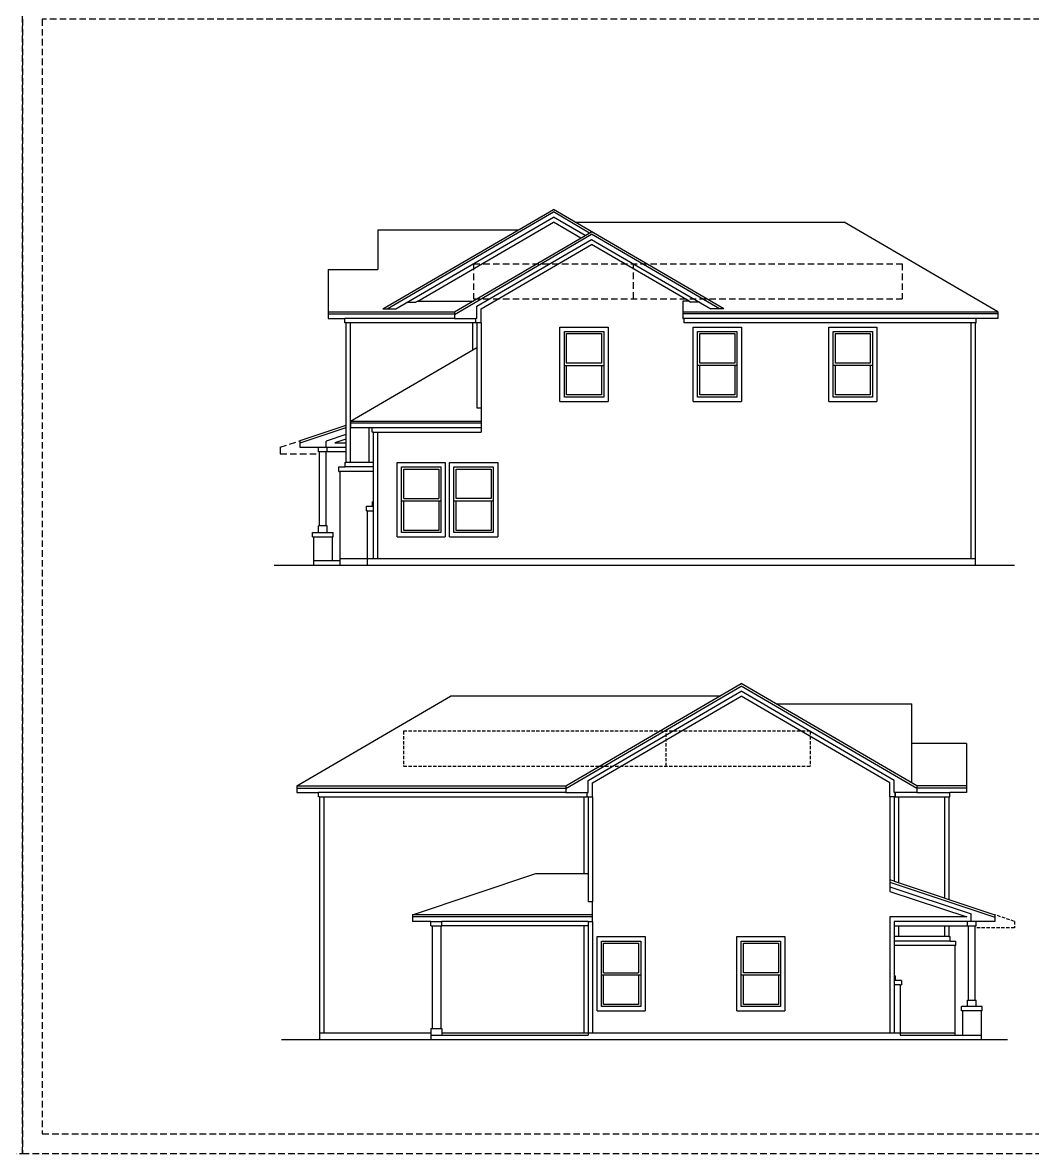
# Model space of a CAD drawing. Header units: inches. Extents: x 1062 to 6528, y -11616 to 5280.
# Drawn here: x 4896 to 5820, y -1056 to -21 of the extents above; entities that cross this region are included whole.
import ezdxf
from ezdxf.enums import TextEntityAlignment as Align

# ---------------------------------------------------------------- set-up
doc = ezdxf.new("R2010")
doc.units = ezdxf.units.IN
doc.header["$LTSCALE"] = 24
doc.header["$MEASUREMENT"] = 0
doc.header["$PDMODE"] = 35
doc.header["$PDSIZE"] = 5
doc.linetypes.add('HIDDEN', pattern=[0.375, 0.25, -0.125])
doc.linetypes.add('HIDDEN2', pattern=[0.1875, 0.125, -0.0625])
doc.layers.get('Defpoints').update_dxf_attribs({"color": 3, "linetype": 'HIDDEN'})
for name, color, linetype in [('A-WALL', 2, 'CONTINUOUS'), ('ELEV', 2, 'CONTINUOUS'), ('TB', 5, 'CONTINUOUS')]:
    doc.layers.add(name, color=color, linetype=linetype)
doc.styles.add('ROMANT', font='times.ttf')

# ---------------------------------------------------------------- blocks, each defined once
blk = doc.blocks.new('TB CAMDEN 11X17')
at = {"layer": 'Defpoints', "color": 5}
blk.add_lwpolyline([(-1632, 0), (0, 0), (0, 1056), (-1632, 1056)], close=True, dxfattribs=at)
at = {"layer": 'Defpoints', "color": 7, "linetype": 'HIDDEN'}
blk.add_lwpolyline([(-1614, 18), (-512, 18), (-512, 1038), (-1614, 1038)], close=True, dxfattribs=at)
at = {"layer": 'TB', "color": 6, "style": 'ROMANT'}
for tag, p in [('S.NAME.1', (-87, 440.4)), ('S.NAME.2', (-69, 440.4)), ('S.NAME.3', (-51, 440.4))]:
    blk.add_attdef(tag, text='', height=12, rotation=90, dxfattribs=at).set_placement(p, align=Align.MIDDLE_CENTER)
for tag, p in [('SCALE', (-72, 113.5)), ('S.NUMBER', (-72, 37.5))]:
    blk.add_attdef(tag, text='', height=8, dxfattribs=at).set_placement(p, align=Align.MIDDLE_CENTER)

msp = doc.modelspace()

# ---------------------------------------------------------------- linework, layer by layer
at = {"layer": 'A-WALL'}
for p, q in [((5315.75, -373.78895), (5315.75, -385.78895)), ((5417.65068, -837.65695), (5417.65068, -825.65695)), ((5743.65068, -857.65695), (5744.65068, -857.65695)), ((5744.65068, -857.65695), (5744.65068, -861.65695))]:
    msp.add_line(p, q, dxfattribs=at)
at = {"layer": 'Defpoints'}
for p, q in [((5308.51495, -241.78895), (5700.98505, -241.78895)), ((5308.51495, -241.78895), (5308.51495, -273.78895)), ((5454.96719, -273.78895), (5454.96719, -241.78895)), ((5700.98505, -241.78895), (5700.98505, -273.78895)), ((5308.51495, -273.78895), (5700.98505, -273.78895)), ((5131.75, -409.78895), (5149.75, -403.78895)), ((5131.75, -409.78895), (5131.75, -415.78895)), ((5131.75, -415.78895), (5167.75, -415.78895))]:
    msp.add_line(p, q, dxfattribs=at)
at = {"layer": 'Defpoints', "linetype": 'HIDDEN2'}
for p, q in [((5244.70134, -669.65695), (5244.70134, -701.65695)), ((5616.60001, -669.65695), (5244.70134, -669.65695)), ((5484.79353, -701.65695), (5484.79353, -669.65695)), ((5616.60001, -669.65695), (5616.60001, -701.65695)), ((5244.70134, -701.65695), (5616.60001, -701.65695)), ((5803.65068, -843.65695), (5785.65068, -837.65695)), ((5803.65068, -843.65695), (5803.65068, -849.65695)), ((5803.65068, -849.65695), (5767.65068, -849.65695))]:
    msp.add_line(p, q, dxfattribs=at)
at = {"layer": 'Defpoints', "color": 9, "linetype": 'HIDDEN2'}
for p in [(5162.25, -517.78895), (5162.25, -517.78895), (5179.25, -517.78895), (5179.25, -517.78895), (5767.75, -517.78895), (5749.15068, -951.65695), (5773.15068, -951.65695)]:
    msp.add_point(p, dxfattribs=at)
at = {"layer": 'ELEV'}
for p, q in [((5225.74107, -283.12749), (5381.74107, -192.12749)), ((5537.73214, -283.12228), (5381.74107, -192.12749)), ((5401.73214, -203.78895), (5647.75, -203.78895)), ((5788.32143, -285.78895), (5647.75, -203.78895)), ((5221.17857, -210.78895), (5349.75, -210.78895)), ((5221.17857, -210.78895), (5221.17857, -246.95562)), ((5291.17857, -285.78895), (5416.74107, -212.54416)), ((5175.75, -246.95562), (5175.75, -291.78895)), ((5175.75, -246.95562), (5221.17857, -246.95562)), ((5500.32143, -276.11708), (5500.32143, -291.78895)), ((5175.75, -285.78895), (5291.17857, -285.78895)), ((5291.17857, -285.78895), (5291.17857, -291.78895)), ((5500.32143, -285.78895), (5788.32143, -285.78895)), ((5788.32143, -285.78895), (5788.32143, -291.78895)), ((5175.75, -291.78895), (5190.75, -291.78895)), ((5190.75, -295.78895), (5190.75, -291.78895)), ((5191.75, -295.78895), (5190.75, -295.78895)), ((5191.75, -295.78895), (5191.75, -423.78895)), ((5291.17857, -291.78895), (5310.75, -291.78895)), ((5310.75, -295.78895), (5310.75, -291.78895)), ((5311.75, -295.78895), (5310.75, -295.78895)), ((5311.75, -295.78895), (5311.75, -373.78895)), ((5500.32143, -291.78895), (5501.32143, -291.78895)), ((5767.75, -295.78895), (5767.75, -517.78895)), ((5767.75, -295.78895), (5768.75, -295.78895)), ((5788.32143, -291.78895), (5768.75, -291.78895)), ((5768.75, -295.78895), (5768.75, -291.78895)), ((5196.17857, -385.78895), (5311.75, -318.37228)), ((5311.75, -373.78895), (5315.75, -373.78895)), ((5191.75, -389.78895), (5149.75, -403.78895)), ((5196.17857, -385.78895), (5315.75, -385.78895)), ((5196.17857, -385.78895), (5196.17857, -391.78895)), ((5196.17857, -391.78895), (5215.75, -391.78895)), ((5215.75, -395.78895), (5215.75, -391.78895)), ((5216.75, -395.78895), (5215.75, -395.78895)), ((5216.75, -395.78895), (5216.75, -459.78895)), ((5149.75, -403.78895), (5149.75, -409.78895)), ((5149.75, -409.78895), (5166.75, -409.78895)), ((5166.75, -413.78895), (5166.75, -409.78895)), ((5167.75, -413.78895), (5166.75, -413.78895)), ((5167.75, -481.78895), (5167.75, -413.78895)), ((5174.75, -413.78895), (5173.75, -413.78895)), ((5173.75, -481.78895), (5173.75, -413.78895)), ((5174.75, -413.78895), (5174.75, -409.78895)), ((5190.75, -423.78895), (5191.75, -423.78895)), ((5190.75, -423.78895), (5190.75, -427.78895)), ((5185.25, -427.78895), (5190.75, -427.78895)), ((5185.25, -431.78895), (5185.25, -427.78895)), ((5185.25, -431.78895), (5186.25, -431.78895)), ((5186.25, -431.78895), (5186.25, -517.78895)), ((5210.25, -463.78895), (5210.25, -467.78895)), ((5210.25, -463.78895), (5215.75, -463.78895)), ((5215.75, -459.78895), (5216.75, -459.78895)), ((5215.75, -459.78895), (5215.75, -463.78895)), ((5211.25, -467.78895), (5210.25, -467.78895)), ((5211.25, -467.78895), (5211.25, -517.78895)), ((5166.75, -487.78895), (5166.75, -481.78895)), ((5167.75, -481.78895), (5166.75, -481.78895)), ((5174.75, -481.78895), (5173.75, -481.78895)), ((5174.75, -487.78895), (5174.75, -481.78895)), ((5161.25, -487.78895), (5180.25, -487.78895)), ((5161.25, -491.78895), (5161.25, -487.78895)), ((5161.25, -491.78895), (5162.25, -491.78895)), ((5162.25, -491.78895), (5162.25, -517.78895)), ((5179.25, -491.78895), (5179.25, -513.78895)), ((5180.25, -491.78895), (5179.25, -491.78895)), ((5180.25, -491.78895), (5180.25, -487.78895)), ((5186.25, -513.78895), (5179.25, -513.78895)), ((5393.07925, -719.65695), (5553.65068, -625.99029)), ((5714.2221, -719.65695), (5553.65068, -625.99029)), ((5147.07925, -719.65695), (5287.65068, -637.65695)), ((5533.65068, -637.65695), (5287.65068, -637.65695)), ((5585.65068, -644.65695), (5709.65068, -644.65695)), ((5709.65068, -716.99029), (5709.65068, -644.65695)), ((5759.65068, -680.82362), (5709.65068, -680.82362)), ((5759.65068, -680.82362), (5759.65068, -725.65695)), ((5147.07925, -719.65695), (5147.07925, -725.65695)), ((5147.07925, -719.65695), (5393.07925, -719.65695)), ((5393.07925, -719.65695), (5393.07925, -725.65695)), ((5759.65068, -719.65695), (5714.2221, -719.65695)), ((5714.2221, -719.65695), (5714.2221, -725.65695)), ((5147.07925, -725.65695), (5166.65068, -725.65695)), ((5166.65068, -729.65695), (5166.65068, -725.65695)), ((5167.65068, -729.65695), (5166.65068, -729.65695)), ((5167.65068, -729.65695), (5167.65068, -951.65695)), ((5393.07925, -725.65695), (5412.65068, -725.65695)), ((5412.65068, -729.65695), (5412.65068, -725.65695)), ((5413.65068, -729.65695), (5412.65068, -729.65695)), ((5413.65068, -729.65695), (5413.65068, -825.65695)), ((5693.65068, -729.65695), (5693.65068, -806.99029)), ((5694.6596, -729.65695), (5693.65068, -729.65695)), ((5714.2221, -725.65695), (5694.65068, -725.65695)), ((5694.65068, -729.65695), (5694.65068, -725.65695)), ((5694.6596, -729.65695), (5694.6596, -725.65695)), ((5743.65068, -729.65695), (5743.65068, -823.65695)), ((5743.65068, -729.65695), (5744.65068, -729.65695)), ((5759.65068, -725.65695), (5744.65068, -725.65695)), ((5744.65068, -729.65695), (5744.65068, -725.65695)), ((5252.65068, -837.65695), (5365.65068, -799.99029)), ((5693.65068, -806.99029), (5785.65068, -837.65695)), ((5417.65068, -825.65695), (5413.65068, -825.65695)), ((5252.65068, -837.65695), (5252.65068, -843.65695)), ((5417.65068, -837.65695), (5252.65068, -837.65695)), ((5785.65068, -837.65695), (5785.65068, -843.65695)), ((5269.65068, -843.65695), (5252.65068, -843.65695)), ((5269.65068, -847.65695), (5269.65068, -843.65695)), ((5269.65068, -847.65695), (5270.65068, -847.65695)), ((5270.65068, -847.65695), (5270.65068, -941.65695)), ((5278.65068, -847.65695), (5278.65068, -941.65695)), ((5278.65068, -847.65695), (5279.65068, -847.65695)), ((5279.65068, -847.65695), (5279.65068, -843.65695)), ((5413.65068, -843.65695), (5279.65068, -843.65695)), ((5413.65068, -843.65695), (5413.65068, -947.65695)), ((5693.65068, -843.65695), (5693.65068, -893.65695)), ((5743.65068, -847.65695), (5743.65068, -857.65695)), ((5760.65068, -847.65695), (5760.65068, -843.65695)), ((5760.65068, -847.65695), (5761.65068, -847.65695)), ((5761.65068, -915.65695), (5761.65068, -847.65695)), ((5767.65068, -915.65695), (5767.65068, -847.65695)), ((5767.65068, -847.65695), (5768.65068, -847.65695)), ((5785.65068, -843.65695), (5768.65068, -843.65695)), ((5768.65068, -847.65695), (5768.65068, -843.65695)), ((5744.65068, -861.65695), (5750.15068, -861.65695)), ((5749.15068, -865.65695), (5749.15068, -947.65695)), ((5750.15068, -865.65695), (5749.15068, -865.65695)), ((5750.15068, -865.65695), (5750.15068, -861.65695)), ((5694.65068, -893.65695), (5693.65068, -893.65695)), ((5694.65068, -893.65695), (5694.65068, -897.65695)), ((5700.15068, -897.65695), (5694.65068, -897.65695)), ((5700.15068, -897.65695), (5700.15068, -901.65695)), ((5699.15068, -901.65695), (5699.15068, -947.65695)), ((5699.15068, -901.65695), (5700.15068, -901.65695)), ((5760.65068, -921.65695), (5760.65068, -915.65695)), ((5760.65068, -915.65695), (5761.65068, -915.65695)), ((5767.65068, -915.65695), (5768.65068, -915.65695)), ((5768.65068, -921.65695), (5768.65068, -915.65695)), ((5774.15068, -921.65695), (5755.15068, -921.65695)), ((5755.15068, -925.65695), (5755.15068, -921.65695)), ((5756.15068, -925.65695), (5755.15068, -925.65695)), ((5756.15068, -925.65695), (5756.15068, -947.65695)), ((5773.15068, -925.65695), (5773.15068, -951.65695)), ((5774.15068, -925.65695), (5773.15068, -925.65695)), ((5774.15068, -925.65695), (5774.15068, -921.65695)), ((5269.65068, -941.65695), (5269.65068, -951.65695)), ((5269.65068, -941.65695), (5270.65068, -941.65695)), ((5278.65068, -941.65695), (5279.65068, -941.65695)), ((5279.65068, -941.65695), (5279.65068, -947.65695)), ((5269.65068, -947.65695), (5413.65068, -947.65695)), ((5699.15068, -947.65695), (5756.15068, -947.65695))]:
    msp.add_line(p, q, dxfattribs=at)
at = {"layer": 'ELEV', "color": 4}
for p, q in [((5229.71927, -283.12228), (5381.74107, -194.4429)), ((5414.75644, -213.70186), (5381.74107, -194.4429)), ((5291.17857, -288.10436), (5416.74107, -214.85957)), ((5533.76287, -283.12228), (5416.74107, -214.85957)), ((5175.75, -287.78895), (5291.17857, -287.78895)), ((5788.32143, -287.78895), (5500.32143, -287.78895)), ((5393.75, -332.78895), (5393.75, -305.78895)), ((5393.75, -305.78895), (5425.75, -305.78895)), ((5425.75, -305.78895), (5425.75, -332.78895)), ((5515.75, -332.78895), (5515.75, -305.78895)), ((5515.75, -305.78895), (5547.75, -305.78895)), ((5547.75, -305.78895), (5547.75, -332.78895)), ((5639.75, -332.78895), (5639.75, -305.78895)), ((5639.75, -305.78895), (5671.75, -305.78895)), ((5671.75, -305.78895), (5671.75, -332.78895)), ((5391.75, -334.78895), (5427.75, -334.78895)), ((5425.75, -332.78895), (5393.75, -332.78895)), ((5393.75, -361.78895), (5393.75, -334.78895)), ((5425.75, -334.78895), (5425.75, -361.78895)), ((5549.75, -334.78895), (5513.75, -334.78895)), ((5547.75, -332.78895), (5515.75, -332.78895)), ((5515.75, -361.78895), (5515.75, -334.78895)), ((5547.75, -334.78895), (5547.75, -361.78895)), ((5673.75, -334.78895), (5637.75, -334.78895)), ((5671.75, -332.78895), (5639.75, -332.78895)), ((5639.75, -361.78895), (5639.75, -334.78895)), ((5671.75, -334.78895), (5671.75, -361.78895)), ((5425.75, -361.78895), (5393.75, -361.78895)), ((5547.75, -361.78895), (5515.75, -361.78895)), ((5671.75, -361.78895), (5639.75, -361.78895)), ((5191.75, -391.89714), (5149.75, -405.89714)), ((5315.75, -387.78895), (5196.17857, -387.78895)), ((5244.75, -456.78895), (5244.75, -429.78895)), ((5244.75, -429.78895), (5276.75, -429.78895)), ((5276.75, -429.78895), (5276.75, -456.78895)), ((5292.75, -456.78895), (5292.75, -429.78895)), ((5292.75, -429.78895), (5324.75, -429.78895)), ((5324.75, -429.78895), (5324.75, -456.78895)), ((5242.75, -458.78895), (5278.75, -458.78895)), ((5244.75, -456.78895), (5276.75, -456.78895)), ((5244.75, -485.78895), (5244.75, -458.78895)), ((5276.75, -458.78895), (5276.75, -485.78895)), ((5290.75, -458.78895), (5326.75, -458.78895)), ((5324.75, -456.78895), (5292.75, -456.78895)), ((5292.75, -485.78895), (5292.75, -458.78895)), ((5324.75, -458.78895), (5324.75, -485.78895)), ((5276.75, -485.78895), (5244.75, -485.78895)), ((5324.75, -485.78895), (5292.75, -485.78895)), ((5393.07925, -721.97236), (5553.65068, -628.3057)), ((5714.2221, -721.97236), (5553.65068, -628.3057)), ((5147.07925, -721.65695), (5393.07925, -721.65695)), ((5759.65068, -721.65695), (5714.2221, -721.65695)), ((5689.65068, -807.76514), (5785.65068, -839.76514)), ((5417.65068, -839.65695), (5252.65068, -839.65695)), ((5427.65068, -890.65695), (5427.65068, -863.65695)), ((5427.65068, -863.65695), (5459.65068, -863.65695)), ((5459.65068, -863.65695), (5459.65068, -890.65695)), ((5555.65068, -890.65695), (5555.65068, -863.65695)), ((5555.65068, -863.65695), (5587.65068, -863.65695)), ((5587.65068, -863.65695), (5587.65068, -890.65695)), ((5425.65068, -892.65695), (5461.65068, -892.65695)), ((5427.65068, -890.65695), (5459.65068, -890.65695)), ((5427.65068, -919.65695), (5427.65068, -892.65695)), ((5459.65068, -892.65695), (5459.65068, -919.65695)), ((5553.65068, -892.65695), (5589.65068, -892.65695)), ((5587.65068, -890.65695), (5555.65068, -890.65695)), ((5555.65068, -919.65695), (5555.65068, -892.65695)), ((5587.65068, -892.65695), (5587.65068, -919.65695)), ((5459.65068, -919.65695), (5427.65068, -919.65695)), ((5587.65068, -919.65695), (5555.65068, -919.65695)), ((5279.65068, -945.65695), (5413.65068, -945.65695)), ((5699.15068, -945.65695), (5749.15068, -945.65695))]:
    msp.add_line(p, q, dxfattribs=at)
at = {"layer": 'ELEV', "color": 1}
for p, q in [((5237.65781, -283.12228), (5381.74107, -199.07372)), ((5410.78717, -216.01727), (5381.74107, -199.07372)), ((5311.74107, -280.74038), (5416.74107, -219.49038)), ((5416.74107, -219.49038), (5525.82433, -283.12228)), ((5247.95245, -277.11708), (5255.89099, -277.11708)), ((5257.60528, -276.11708), (5255.89099, -277.11708)), ((5257.60528, -276.11708), (5307.75893, -276.11708)), ((5505.87687, -276.11708), (5500.32143, -276.11708)), ((5505.87687, -276.11708), (5507.59115, -277.11708)), ((5515.52969, -277.11708), (5507.59115, -277.11708)), ((5225.75, -283.12228), (5237.65781, -283.12228)), ((5311.74107, -291.78895), (5311.74107, -280.74038)), ((5537.73214, -283.12228), (5525.82433, -283.12228)), ((5291.17857, -291.78895), (5190.75, -291.78895)), ((5311.74107, -291.78895), (5310.75, -291.78895)), ((5768.75, -291.78895), (5500.32143, -291.78895)), ((5391.75, -303.78895), (5427.75, -303.78895)), ((5391.75, -363.78895), (5391.75, -303.78895)), ((5427.75, -303.78895), (5427.75, -363.78895)), ((5513.75, -303.78895), (5549.75, -303.78895)), ((5513.75, -363.78895), (5513.75, -303.78895)), ((5549.75, -303.78895), (5549.75, -363.78895)), ((5637.75, -303.78895), (5673.75, -303.78895)), ((5637.75, -363.78895), (5637.75, -303.78895)), ((5673.75, -303.78895), (5673.75, -363.78895)), ((5427.75, -363.78895), (5391.75, -363.78895)), ((5549.75, -363.78895), (5513.75, -363.78895)), ((5673.75, -363.78895), (5637.75, -363.78895)), ((5215.75, -391.78895), (5315.75, -391.78895)), ((5315.75, -385.78895), (5315.75, -391.78895)), ((5191.75, -398.22169), (5173.75, -404.22169)), ((5166.75, -409.78895), (5174.75, -409.78895)), ((5173.75, -409.78895), (5173.75, -404.22169)), ((5191.75, -413.78895), (5174.75, -413.78895)), ((5216.75, -427.78895), (5190.75, -427.78895)), ((5242.75, -427.78895), (5278.75, -427.78895)), ((5242.75, -487.78895), (5242.75, -427.78895)), ((5278.75, -427.78895), (5278.75, -487.78895)), ((5290.75, -427.78895), (5326.75, -427.78895)), ((5290.75, -487.78895), (5290.75, -427.78895)), ((5326.75, -427.78895), (5326.75, -487.78895)), ((5215.75, -463.78895), (5216.75, -463.78895)), ((5216.75, -459.78895), (5216.75, -511.78895)), ((5278.75, -487.78895), (5242.75, -487.78895)), ((5326.75, -487.78895), (5290.75, -487.78895)), ((5413.64175, -714.60838), (5553.65068, -632.93651)), ((5693.6596, -714.60838), (5553.65068, -632.93651)), ((5413.64175, -725.65695), (5413.64175, -714.60838)), ((5693.6596, -725.65695), (5693.6596, -714.60838)), ((5393.07925, -725.65695), (5166.65068, -725.65695)), ((5412.64175, -725.65695), (5413.64175, -725.65695)), ((5694.6596, -725.65695), (5693.6596, -725.65695)), ((5714.2221, -725.65695), (5744.65068, -725.65695)), ((5365.65068, -799.99029), (5413.65068, -799.99029)), ((5693.65068, -806.99029), (5689.65068, -805.65695)), ((5689.65068, -805.65695), (5689.65068, -811.98151)), ((5689.65068, -811.98151), (5764.0279, -836.77392)), ((5417.65068, -843.65695), (5417.65068, -837.65695)), ((5764.0279, -843.65695), (5764.0279, -836.77392)), ((5269.65068, -843.65695), (5279.65068, -843.65695)), ((5413.65068, -847.65695), (5279.65068, -847.65695)), ((5413.65068, -843.65695), (5417.65068, -843.65695)), ((5693.65068, -847.65695), (5760.65068, -847.65695)), ((5768.65068, -843.65695), (5760.65068, -843.65695)), ((5425.65068, -861.65695), (5461.65068, -861.65695)), ((5425.65068, -921.65695), (5425.65068, -861.65695)), ((5461.65068, -861.65695), (5461.65068, -921.65695)), ((5553.65068, -861.65695), (5589.65068, -861.65695)), ((5553.65068, -921.65695), (5553.65068, -861.65695)), ((5589.65068, -861.65695), (5589.65068, -921.65695)), ((5744.65068, -861.65695), (5693.65068, -861.65695)), ((5744.65068, -865.65695), (5743.65068, -865.65695)), ((5693.65068, -893.65695), (5693.65068, -945.65695)), ((5694.65068, -897.65695), (5693.65068, -897.65695)), ((5461.65068, -921.65695), (5425.65068, -921.65695)), ((5589.65068, -921.65695), (5553.65068, -921.65695))]:
    msp.add_line(p, q, dxfattribs=at)
at = {"layer": 'ELEV', "color": 6}
for p, q in [((5257.60528, -276.11708), (5381.74107, -203.70453)), ((5406.8179, -218.33268), (5381.74107, -203.70453)), ((5315.74107, -283.03786), (5416.74107, -224.1212)), ((5505.87687, -276.11708), (5416.74107, -224.1212)), ((5315.74107, -295.78895), (5315.74107, -283.03786)), ((5310.75, -295.78895), (5191.75, -295.78895)), ((5195.75, -295.78895), (5195.75, -423.78895)), ((5307.75, -295.78895), (5307.75, -320.70562)), ((5315.74107, -295.78895), (5311.75, -295.78895)), ((5315.75, -295.78895), (5315.75, -373.78895)), ((5387.75, -299.78895), (5431.75, -299.78895)), ((5387.75, -367.78895), (5387.75, -299.78895)), ((5431.75, -299.78895), (5431.75, -367.78895)), ((5501.32143, -295.78895), (5501.32143, -291.78895)), ((5767.75, -295.78895), (5501.32143, -295.78895)), ((5509.75, -299.78895), (5553.75, -299.78895)), ((5509.75, -367.78895), (5509.75, -299.78895)), ((5553.75, -299.78895), (5553.75, -367.78895)), ((5633.75, -299.78895), (5677.75, -299.78895)), ((5633.75, -367.78895), (5633.75, -299.78895)), ((5677.75, -299.78895), (5677.75, -367.78895)), ((5763.75, -295.78895), (5763.75, -511.78895)), ((5387.75, -367.78895), (5431.75, -367.78895)), ((5391.75, -363.78895), (5391.75, -363.78895)), ((5509.75, -367.78895), (5553.75, -367.78895)), ((5513.75, -363.78895), (5513.75, -363.78895)), ((5633.75, -367.78895), (5677.75, -367.78895)), ((5637.75, -363.78895), (5637.75, -363.78895)), ((5212.75, -391.78895), (5212.75, -423.78895)), ((5315.75, -391.78895), (5315.75, -395.78895)), ((5191.75, -402.43806), (5181.69733, -405.78895)), ((5216.75, -395.78895), (5315.75, -395.78895)), ((5220.75, -395.78895), (5220.75, -511.78895)), ((5173.75, -413.78895), (5167.75, -413.78895)), ((5181.69733, -405.78895), (5191.75, -405.78895)), ((5216.75, -423.78895), (5191.75, -423.78895)), ((5238.75, -423.78895), (5282.75, -423.78895)), ((5238.75, -491.78895), (5238.75, -423.78895)), ((5282.75, -423.78895), (5282.75, -491.78895)), ((5286.75, -423.78895), (5330.75, -423.78895)), ((5286.75, -491.78895), (5286.75, -423.78895)), ((5330.75, -423.78895), (5330.75, -491.78895)), ((5216.75, -431.78895), (5186.25, -431.78895)), ((5211.25, -467.78895), (5216.75, -467.78895)), ((5173.75, -481.78895), (5167.75, -481.78895)), ((5162.25, -491.78895), (5180.25, -491.78895)), ((5238.75, -491.78895), (5282.75, -491.78895)), ((5242.75, -487.78895), (5242.75, -487.78895)), ((5286.75, -491.78895), (5330.75, -491.78895)), ((5290.75, -487.78895), (5290.75, -487.78895)), ((5179.25, -513.78895), (5162.25, -513.78895)), ((5767.75, -511.78895), (5186.25, -511.78895)), ((5417.64175, -716.90587), (5553.65068, -637.56732)), ((5689.6596, -716.90587), (5553.65068, -637.56732)), ((5417.64175, -729.65695), (5417.64175, -716.90587)), ((5689.6596, -729.65695), (5689.6596, -716.90587)), ((5167.65068, -729.65695), (5412.65068, -729.65695)), ((5171.65068, -729.65695), (5171.65068, -945.65695)), ((5409.65068, -729.65695), (5409.65068, -799.99029)), ((5413.65068, -729.65695), (5417.65068, -729.65695)), ((5417.65068, -729.65695), (5417.65068, -825.65695)), ((5689.65068, -729.65695), (5689.65068, -805.65695)), ((5693.65068, -729.65695), (5689.65068, -729.65695)), ((5694.65068, -729.65695), (5743.65068, -729.65695)), ((5697.65068, -729.65695), (5697.65068, -808.32362)), ((5739.65068, -729.65695), (5739.65068, -822.32362)), ((5689.65068, -811.98151), (5689.65068, -816.19788)), ((5689.65068, -816.19788), (5760.0279, -839.65695)), ((5270.65068, -847.65695), (5278.65068, -847.65695)), ((5409.65068, -847.65695), (5409.65068, -945.65695)), ((5417.65068, -843.65695), (5417.65068, -945.65695)), ((5760.0279, -839.65695), (5689.65068, -839.65695)), ((5689.65068, -839.65695), (5689.65068, -945.65695)), ((5697.65068, -847.65695), (5697.65068, -857.65695)), ((5739.65068, -847.65695), (5739.65068, -857.65695)), ((5761.65068, -847.65695), (5767.65068, -847.65695)), ((5421.65068, -857.65695), (5465.65068, -857.65695)), ((5421.65068, -925.65695), (5421.65068, -857.65695)), ((5465.65068, -857.65695), (5465.65068, -925.65695)), ((5549.65068, -857.65695), (5593.65068, -857.65695)), ((5549.65068, -925.65695), (5549.65068, -857.65695)), ((5593.65068, -857.65695), (5593.65068, -925.65695)), ((5743.65068, -857.65695), (5693.65068, -857.65695)), ((5749.15068, -865.65695), (5693.65068, -865.65695)), ((5699.15068, -901.65695), (5693.65068, -901.65695)), ((5761.65068, -915.65695), (5767.65068, -915.65695)), ((5421.65068, -925.65695), (5465.65068, -925.65695)), ((5425.65068, -921.65695), (5425.65068, -921.65695)), ((5549.65068, -925.65695), (5593.65068, -925.65695)), ((5553.65068, -921.65695), (5553.65068, -921.65695)), ((5773.15068, -925.65695), (5756.15068, -925.65695)), ((5270.65068, -941.65695), (5278.65068, -941.65695)), ((5167.65068, -945.65695), (5269.65068, -945.65695)), ((5413.65068, -945.65695), (5749.15068, -945.65695)), ((5756.15068, -947.65695), (5773.15068, -947.65695))]:
    msp.add_line(p, q, dxfattribs=at)
at = {"layer": 'ELEV', "color": 2}
for p, q in [((5174.75, -409.78895), (5191.75, -409.78895)), ((5760.65068, -843.65695), (5693.65068, -843.65695))]:
    msp.add_line(p, q, dxfattribs=at)
at = {"layer": 'ELEV', "color": 3}
for p, q in [((5126.25, -517.78895), (5803.75, -517.78895)), ((5132.84932, -951.65695), (5797.15068, -951.65695))]:
    msp.add_line(p, q, dxfattribs=at)

# ---------------------------------------------------------------- block references
at = {"layer": 'TB'}
for p in [(4896, -1056), (6528, -1056)]:
    msp.add_blockref('TB CAMDEN 11X17', p, dxfattribs=at)

doc.saveas('drawing.dxf')
